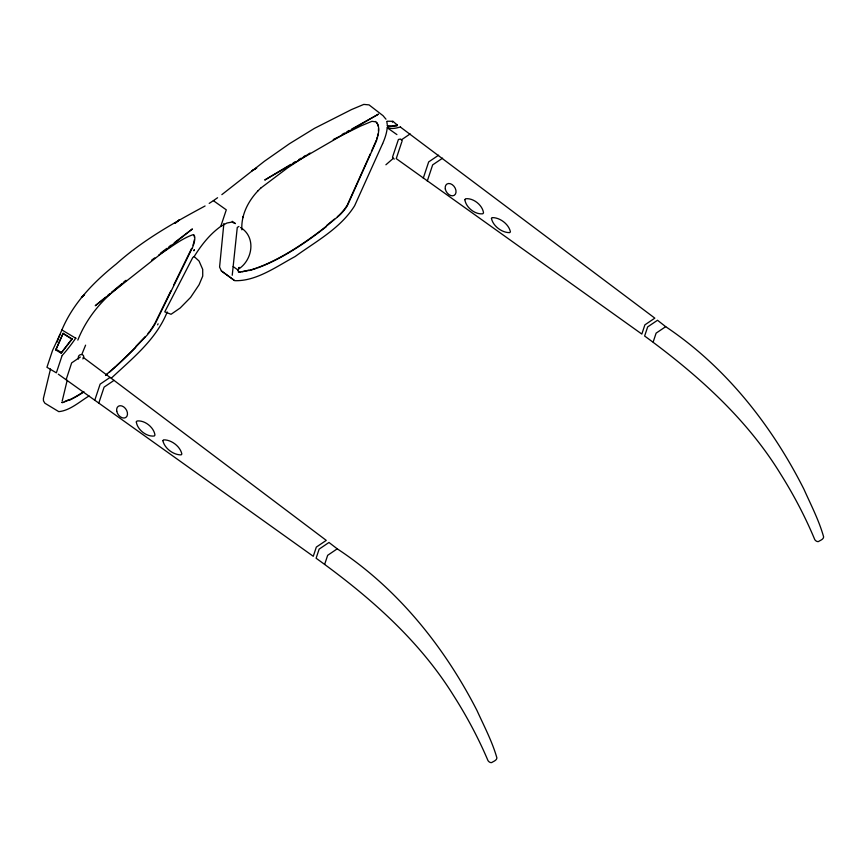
<?xml version="1.0" encoding="UTF-8"?>
<svg xmlns="http://www.w3.org/2000/svg" width="867" height="867" viewBox="0 0 867 867"><rect width="100%" height="100%" fill="white"/><g stroke="black" fill="none" stroke-linecap="round" stroke-linejoin="round"><path stroke-width="1.3" d="M241.85 229.82C241.037 214.994 248.103 201.296 258.019 190.794M223.87 223.502L219.579 267.058L221.367 270.927L234.09 280.214M232.237 275.251L237.276 227.403L238.913 226.46M239.108 267.545L238.598 268.716L239.129 267.372M55.781 349.975L63.128 333.296L72.145 339.116L61.123 353.118L55.781 349.975L63.128 333.296M61.123 353.118L72.08 338.65M50.503 368.995L43.393 398.452L43.469 400.879L44.9 403.22L58.783 411.641C69.967 410.622 79.634 401.616 89.063 395.959M62.186 401.085L67.203 380.245M61.936 356.034L56.355 372.832L46.937 367.283L52.529 350.485L59.953 334.543M78.431 359.025C76.86 352.641 86.678 353.563 82.885 358.916M94.709 400.402L100.128 384.146L110.055 377.427M98.719 403.296L104.105 387.115L114.032 380.396L326.263 540.379L316.325 547.099L313.269 556.289L58.317 374.186M194.165 256.567L199.052 261.032L202.705 269.366L202.737 276.085L199.063 284.788L190.588 297.414L180.163 308.023L171.07 314.277L164.763 311.882L192.767 257.51L194.165 256.567C201.285 245.144 209.749 234.296 220.771 226.395L226.287 209.836L213.38 200.667L209.196 203.398M401.811 141.852L396.241 158.618L641.829 334.066L644.885 324.865L654.823 318.146L400.435 127.081M423.269 178.168L428.677 161.912L438.615 155.193M427.279 181.062L432.655 164.882L442.593 158.162M324.724 564.146L327.661 555.313L337.241 548.833C397.585 588.444 444.283 646.695 477.013 710.561C484.057 726.112 492.25 741.523 496.91 757.975C496.639 760.532 493.453 761.324 491.643 762.581C490.169 762.808 488.825 761.822 488.013 760.662C478.389 737.98 466.717 716.175 453.463 695.399C418.826 639.683 368.822 596.149 316.108 558.229L319.132 549.125L328.983 542.471L337.241 548.833M653.176 341.977L656.113 333.145L665.693 326.675C725.636 366.774 771.749 425.372 804.012 489.389C810.97 504.995 819.066 520.482 823.65 536.976C823.368 539.534 820.193 540.325 818.394 541.582C816.92 541.799 815.587 540.802 814.785 539.642C805.291 516.884 793.771 494.981 780.647 474.097C746.476 418.219 696.96 374.316 644.636 336.017L647.66 326.913L657.511 320.259L665.693 326.675M81.942 354.115L85.595 345.164M376.278 140.346L371.466 151.367M376.581 140.595L347.233 205.923A20.494 8.215 -50.8 0 1 339.203 215.58L326.816 225.843A203.647 66.618 -48.5 0 1 248.981 270.406L239.866 272.238A23.962 8.54 -53.5 0 1 238.187 271.75M77.824 340.081C86.071 319.392 100.149 301.651 117.587 287.887L126.008 280.529M347.266 205.121L370.361 153.806M382.65 143.597L354.636 205.739C340.623 228.303 315.989 241.362 295.073 256.567C276.573 266.44 256.372 281.417 234.697 280.67L221.367 270.927M57.168 342.075A48.715 12.68 -59.1 0 1 61.882 329.98C73.142 302.995 93.864 281.948 116.351 263.915C142.849 240.116 173.92 222.732 205.089 205.978M167.212 311.957C156.288 339.463 132.348 358.439 111.42 378.077M170.886 290.835L154.955 323.283A23.962 7.554 -55.9 0 1 150.804 329.785M173.844 284.777L191.607 248.439M191.932 248.656L155.291 323.51A23.962 7.554 -55.9 0 1 147.401 334.803L135.946 346.887M392.426 122.269L392.903 121.315L397.357 125.065L396.891 126.018L387.462 126.788M157.599 324.832L158.108 323.803M135.61 346.659L145.147 336.721M257.998 190.827L260.739 188.106M66.163 379.594L71.658 362.883L80.349 357.009M385.902 164.784L393.325 158.325M337.371 216.707L338.91 215.341A20.494 8.215 -50.8 0 0 346.93 205.674M260.696 188.15L287.833 167.699L310.072 153.025M105.503 297.262L95.262 305.726L192.409 228.953L174.31 242.706M107.562 295.571L109.61 293.88M111.659 292.19L121.9 283.726M123.959 282.035L126.008 280.344M326.512 225.604L334.402 219.134M160.471 253.218L166.854 248.363M168.989 246.748L171.113 245.133M221.854 194.641L264.457 161.229L289.459 143.727L314.418 128.381L351.558 109.545L363.804 104.408L369.039 104.885L383.019 115.669L385.978 119.191M151.66 260.122L154.749 257.878M213.38 200.667L217.584 197.73M401.454 139.815L410.145 133.93M158.867 254.898C169.921 248.19 181.073 238.718 193.038 234.708M256.556 168.025L251.983 170.766L256.654 168.057M290.857 164.351L264.728 180.043L378.511 114.141L351.59 129.14M293.133 162.985L295.409 161.62M298.812 159.571L301.087 158.217M303.363 156.851L305.628 155.486M342.216 134.352L344.557 133.052M346.898 131.751L349.249 130.44M333.264 139.544L360.737 125.997L371.889 121.326L375.303 121.759M220.879 226.33L226.926 223.025L231.901 222.093L235.434 223.599L232.215 221.302M64.212 401.714L69.425 399.492M397.357 125.065L391.776 126.04L387.094 125.574M242.229 271.631L248.656 270.201M392.903 121.315L387.159 121.207M240.148 272.01L239.552 272.01A23.962 8.54 -53.5 0 1 238.934 271.935M394.236 159.116L392.48 157.241L398.43 139.457L400.587 139.045L402.342 140.909M55.932 349.228L61.275 352.381M61.925 329.959L75.873 338.314M63.193 333.762L72.145 339.116M396.913 134.591L387.202 127.742A49.061 20.201 -50.3 0 1 382.618 143.608M233.158 266.548L237.504 269.702C252.46 261.184 256.805 237.33 240.549 227.501M83.189 357.356L114.032 380.396M386.834 121.64L387.235 124.501M400.532 126.864A54.469 22.163 -48.7 0 1 387.235 127.687M375.476 121.445A39.774 16.148 -51.3 0 1 376.376 140.682M376.506 122.475A39.774 16.159 -51.1 0 1 378.164 126.116M378.467 128.446A39.774 16.159 -51.1 0 1 378.413 131.08M378.001 133.973A39.774 16.159 -51.1 0 1 377.546 136.032M377.253 137.094A39.774 16.159 -51.1 0 1 376.571 139.273M326.317 226.645A203.723 67.214 -48.6 0 1 257.716 267.86M256.502 268.293A203.723 67.214 -48.6 0 1 249.403 270.515M75.819 338.054A54.469 12.886 -58.6 0 1 62.056 355.589M149.893 331.031A23.962 7.554 -55.9 0 1 148.019 333.437M193.699 234.621A25.23 8.258 -55.5 0 1 192.051 248.601M194.11 235.651A25.23 8.258 -55.5 0 1 194.457 237.395M194.381 239.617A25.23 8.258 -55.5 0 1 193.883 242.229M193.634 243.172A25.23 8.258 -55.5 0 1 192.994 245.177M135.956 346.833A203.647 48.855 -53.6 0 1 105.59 375.151M83.915 391.537A203.647 48.855 -53.6 0 1 69.772 399.709L62.717 402.591A20.494 5.505 -58.4 0 1 62.045 402.602M62.37 402.375A20.494 5.505 -58.4 0 1 61.698 402.396M135.306 347.83A203.723 49.246 -53.7 0 1 116.568 365.928M115.549 366.849A203.723 49.246 -53.7 0 1 109.556 372.171M107.584 373.861A203.723 49.246 -53.7 0 1 105.633 375.509M82.929 392.556A203.723 49.246 -53.7 0 1 68.861 400.467M162.888 440.664C164.47 448.272 173.454 455.088 181.192 454.861L181.864 454.037C180.293 446.429 171.298 439.612 163.56 439.851L162.888 440.664M491.448 218.43C493.02 226.049 502.015 232.865 509.753 232.627L510.425 231.814C508.842 224.195 499.858 217.379 492.12 217.617L491.448 218.43M136.314 421.926C137.3 429.631 146.523 436.99 154.261 436.014L154.965 435.082C153.968 427.377 144.756 420.007 137.019 420.983L136.314 421.926M464.864 199.692C465.861 207.397 475.083 214.767 482.821 213.781L483.526 212.849C482.529 205.143 473.306 197.774 465.568 198.76L464.864 199.692M243.031 216.848L242.89 217.53L243.031 216.848M194.262 249.837L193.926 250.65L194.262 249.837M237.894 270.482L237.84 269.875L237.894 270.482M84.489 294.726L81.39 297.283L84.554 294.791M179.252 219.958L175.036 223.285L179.252 219.958M445.302 188.973A6.741 4.736 55.9 0 0 454.275 195.303A6.741 4.736 55.9 0 0 452.271 184.671A6.741 4.736 55.9 0 0 445.302 188.973M116.742 411.207A6.741 4.736 55.9 0 0 125.715 417.536A6.741 4.736 55.9 0 0 123.721 406.894A6.741 4.736 55.9 0 0 116.742 411.207"/></g></svg>
